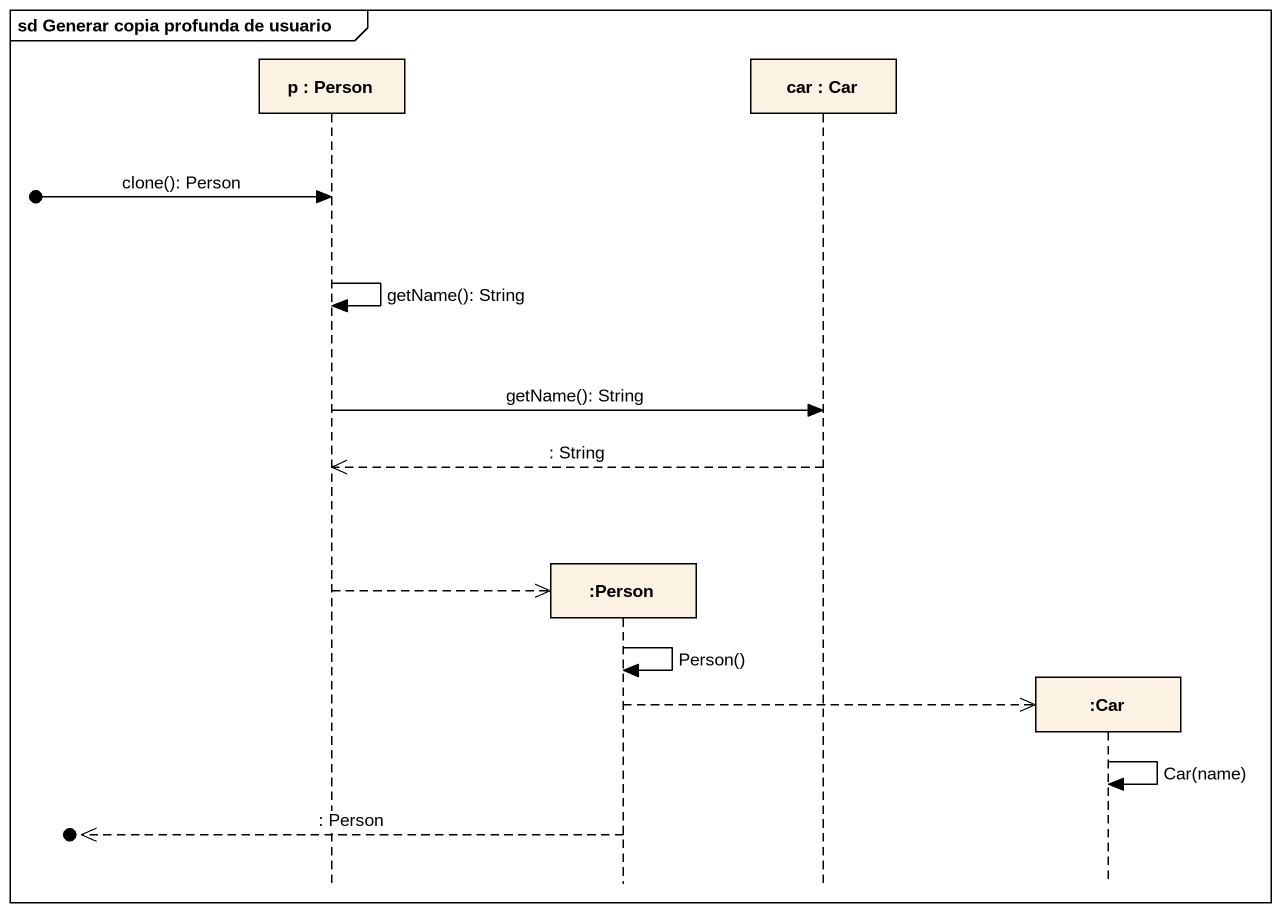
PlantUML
@startuml
mainframe sd Generar copia profunda de usuario
hide footbox
participant "p : Person" as p
participant ":Person" as Person_
participant "car : Car" as car
participant ":Car" as Car

[o-> p : clone(): Person
p -> p : getName(): String
p -> car : getName(): String
car -->> p : : String
p -->> Person_ **
Person_ -> Person_ : Person()
Person_ -->> Car **
Car -> Car : Car(name)
[o<<-- Person_ : : Person
@enduml
